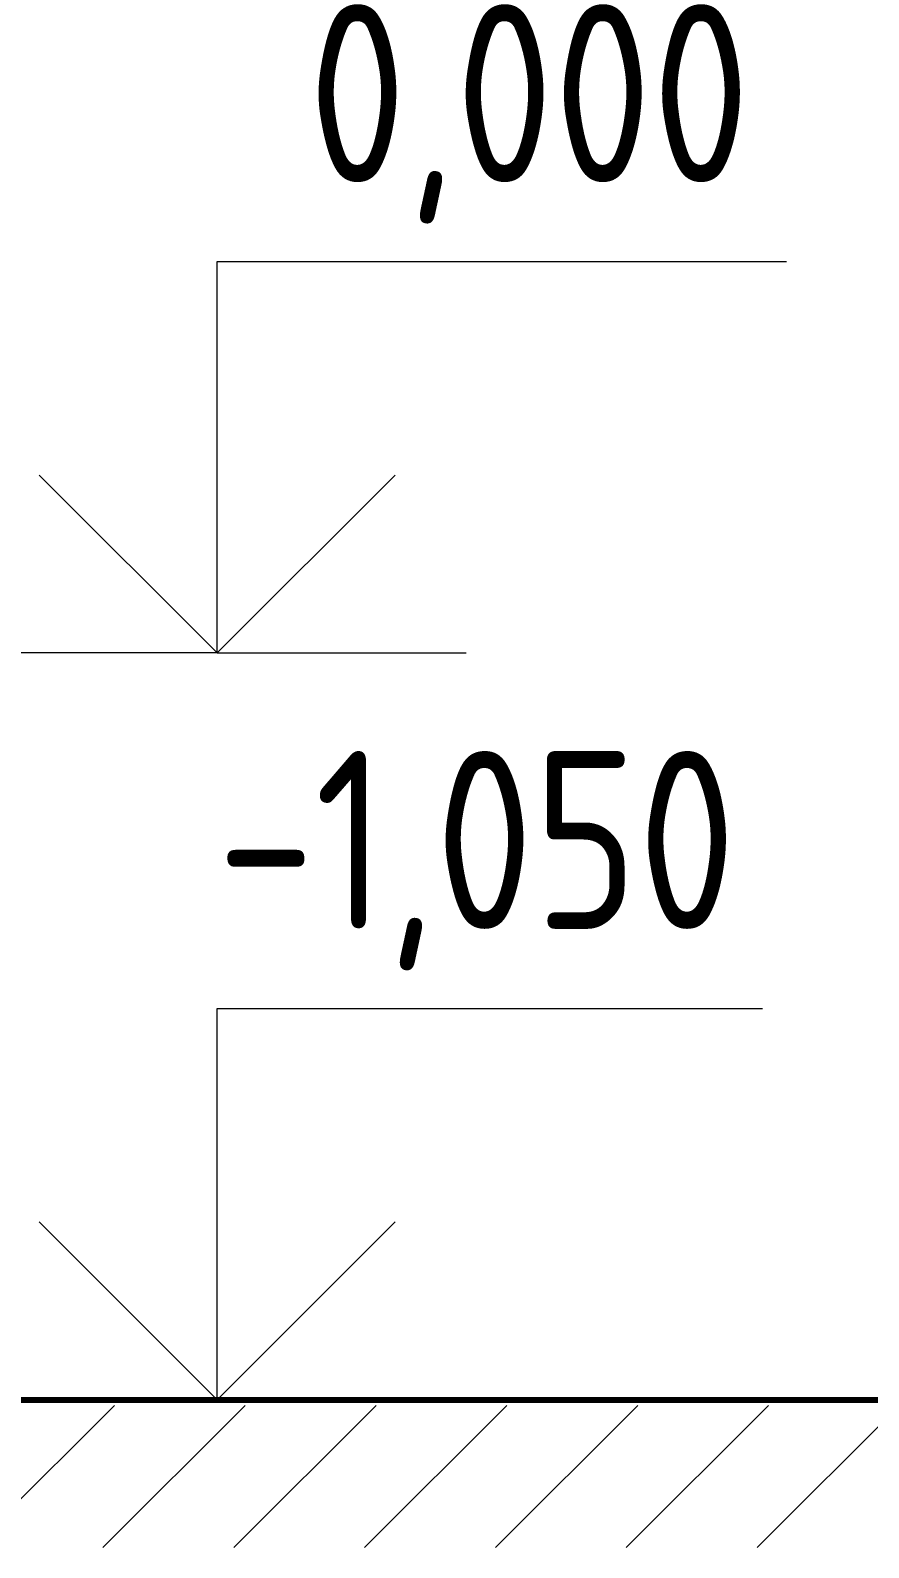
# Model space of a CAD drawing. Header units: feet. Extents: x -10410 to 374725, y -46422 to 88923.
# Drawn here: x 262559 to 263737, y 1230 to 3362 of the extents above; entities that cross this region are included whole.
import ezdxf

# ---------------------------------------------------------------- set-up
doc = ezdxf.new("R2010")
doc.units = ezdxf.units.FT
doc.header["$MEASUREMENT"] = 0
doc.layers.add('2D - Общий_Ном._пера__118', color=7, linetype='Continuous', lineweight=5, true_color=0x573938)
doc.layers.add('Интерьер - Мебель_Ном._пера__1', color=7, linetype='Continuous', lineweight=20)
doc.layers.add('Местность - Рельеф_Ном._пера__53', color=54, linetype='Continuous', lineweight=80)
doc.styles.add('СГЕНЕРИР_СТИЛЬ_2', font='CS_Gost2304.shx')

msp = doc.modelspace()

# ---------------------------------------------------------------- hatches: boundary and pattern name
at = {"layer": '2D - Общий_Ном._пера__118', "linetype": 'Continuous'}
h = msp.add_hatch(dxfattribs=at)
h.set_pattern_fill('ЛИНИИ_НАКЛОННЫЕ__ШАГ_1_5_', color=256, style=0, pattern_type=2)
h.set_pattern_definition([(45, (0, 0), (-91.92388, 91.92388), [])])
h.paths.add_polyline_path([(244137.47739, 1437.21988), (244137.47739, 1429.5641), (265651.78297, 1429.5641), (265651.78297, 1229.5641), (244137.47739, 1229.5641), (241582.37199, 1229.5641), (241582.37199, 1437.21988)])

# ---------------------------------------------------------------- linework, layer by layer
at = {"layer": 'Интерьер - Мебель_Ном._пера__1', "linetype": 'Continuous'}
for p, q in [((262821.61143, 2487.20073), (262821.61143, 3037.20073)), ((262821.61143, 3037.20073), (263621.6118, 3037.20073)), ((262821.61143, 2487.20073), (262571.61143, 2737.20073)), ((262821.61143, 2487.20073), (263071.61143, 2737.20073)), ((262821.61143, 2487.20073), (262271.61143, 2487.20073)), ((262821.61143, 2487.20073), (263171.61143, 2487.20073)), ((262821.61143, 1437.5641), (262821.61143, 1987.5641)), ((262821.61143, 1987.5641), (263587.67459, 1987.5641)), ((262821.61143, 1437.5641), (262571.61143, 1687.5641)), ((262821.61143, 1437.5641), (263071.61143, 1687.5641)), ((262821.61143, 1437.5641), (262271.61143, 1437.5641)), ((262821.61143, 1437.5641), (263171.61143, 1437.5641))]:
    msp.add_line(p, q, dxfattribs=at)
at = {"layer": 'Местность - Рельеф_Ном._пера__53', "linetype": 'Continuous', "flags": 128}
msp.add_lwpolyline([(247162.41413, 1437.21988), (265549.34495, 1437.21988)], dxfattribs=at)

# ---------------------------------------------------------------- texts
at = {"layer": 'Интерьер - Мебель_Ном._пера__1', "linetype": 'Continuous', "char_height": 250, "attachment_point": 7, "style": 'СГЕНЕРИР_СТИЛЬ_2'}
for s, insert in [('\\A1;{\\FCS_Gost2304.shx; 0,000}', (262821.61143, 3090.65626)), ('\\A1;{\\FCS_Gost2304.shx;-1,050}', (262821.61143, 2041.01963))]:
    msp.add_mtext(s, dxfattribs=dict(at, insert=insert))

doc.saveas('drawing.dxf')
